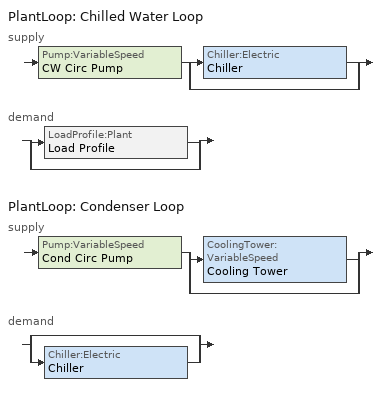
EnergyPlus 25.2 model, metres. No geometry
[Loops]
PlantLoop 'Chilled Water Loop'
 supply: Pump:VariableSpeed 'CW Circ Pump' > split
  | Chiller:Electric 'Chiller'
  | bypass
 demand: split
  | LoadProfile:Plant 'Load Profile'
  | bypass
PlantLoop 'Condenser Loop'
 supply: Pump:VariableSpeed 'Cond Circ Pump' > split
  | CoolingTower:VariableSpeed 'Cooling Tower'
  | bypass
 demand: split
  | bypass
  | Chiller:Electric 'Chiller'
[Building]
Plant Load Profile Example: North Axis {deg}=0; Terrain=Suburbs; Loads Convergence Tolerance Value {W}=0.04; Temperature Convergence Tolerance Value {deltaC}=0.04; Solar Distribution=FullInteriorAndExterior; Maximum Number of Warmup Days=25; Minimum Number of Warmup Days=6
[Site:Location]
CHICAGO_IL_USA_WMO_725300: Latitude {deg}=42; Longitude {deg}=-87.88; Time Zone {hr}=-6; Elevation {m}=190
[SizingPeriod:DesignDay] Day of Month=21; Humidity Condition Type=Wetbulb; Barometric Pressure {Pa}=99063; Rain Indicator=No; Snow Indicator=No; Daylight Saving Time Indicator=No; Solar Model Indicator=ASHRAEClearSky
Name | Month | Day Type | Maximum Dry-Bulb Temperature {C} | Daily Dry-Bulb Temperature Range {deltaC} | Wetbulb or DewPoint at Maximum Dry-Bulb {C} | Wind Speed {m/s} | Wind Direction {deg} | Sky Clearness
CHICAGO Ann Clg 1% Condns DB=>MWB | 7 | SummerDesignDay | 31.5 | 10.7 | 23 | 5.3 | 230 | 1
CHICAGO Ann Htg 99% Condns DB | 1 | WinterDesignDay | -17.3 | 0 | -17.3 | 4.9 | 270 | 0
[PlantLoop] Fluid Type=Water; Maximum Loop Temperature {C}=100; Minimum Loop Temperature {C}=3; Minimum Loop Flow Rate {m3/s}=0; Plant Loop Volume {m3}=autocalculate; Load Distribution Scheme=Optimal
Name | Plant Equipment Operation Scheme | Maximum Loop Flow Rate {m3/s}
Chilled Water Loop | CW Loop Operation | 0.001
Condenser Loop | Tower Loop Operation | 1
[Chiller:Electric]
Chiller: Condenser Type=WaterCooled; Nominal Capacity {W}=200000; Nominal COP {W/W}=2.75; Minimum Part Load Ratio=0.15; Maximum Part Load Ratio=1; Optimum Part Load Ratio=0.65; Design Condenser Inlet Temperature {C}=29.44; Temperature Rise Coefficient=2.682759; Design Chilled Water Outlet Temperature {C}=6.667; Design Chilled Water Flow Rate {m3/s}=0.01; Design Condenser Fluid Flow Rate {m3/s}=0.01; Coefficient 1 of Capacity Ratio Curve=0.944836; Coefficient 2 of Capacity Ratio Curve=-0.0570088; Coefficient 3 of Capacity Ratio Curve=-0.00185486; Coefficient 1 of Power Ratio Curve=1.907846; Coefficient 2 of Power Ratio Curve=-1.20499; Coefficient 3 of Power Ratio Curve=0.263462; Coefficient 1 of Full Load Ratio Curve=0.03303; Coefficient 2 of Full Load Ratio Curve=0.6852; Coefficient 3 of Full Load Ratio Curve=0.2818; Chilled Water Outlet Temperature Lower Limit {C}=5; Chiller Flow Mode=NotModulated
[SetpointManager:Scheduled]
Chilled Water Loop Setpoint Manager: Control Variable=Temperature; Schedule=CW Loop Temp Schedule; Setpoint Node or NodeList=CW Supply Outlet Node
[Pump:VariableSpeed] Fraction of Motor Inefficiencies to Fluid Stream=0; Coefficient 1 of the Part Load Performance Curve=0; Coefficient 2 of the Part Load Performance Curve=1; Coefficient 3 of the Part Load Performance Curve=0; Coefficient 4 of the Part Load Performance Curve=0; Design Minimum Flow Rate {m3/s}=0; Pump Control Type=INTERMITTENT
Name | Design Maximum Flow Rate {m3/s} | Design Pump Head {Pa} | Design Power Consumption {W} | Motor Efficiency
CW Circ Pump | 0.005 | 160000 | 1000 | 0.87
Cond Circ Pump | autosize | 140000 | autosize | 0.9
[LoadProfile:Plant]
Load Profile: Load Schedule=Load Profile Load Schedule; Peak Flow Rate {m3/s}=1; Flow Rate Fraction Schedule=Load Profile Flow Frac Schedule; Plant Loop Fluid Type=Water
[PlantEquipmentOperationSchemes]
Name | Control Scheme 1 | Control Scheme 1 Schedule
CW Loop Operation | CW Loop Cooling Load | Chiller AlwaysOnSchedule
Tower Loop Operation | Tower Load | Tower AlwaysOnSchedule
[PlantEquipmentOperation:CoolingLoad] Load Range 1 Lower Limit {W}=0; Load Range 1 Upper Limit {W}=1000000000
Name | Range 1 Equipment List
CW Loop Cooling Load | Chiller Plant
Tower Load | Tower Plant
[PlantEquipmentList]
Chiller Plant: Chiller
Tower Plant: Cooling Tower
[CoolingTower:VariableSpeed]
Cooling Tower: Model Type=YorkCalcUserDefined; Model Coefficient=YorkCalc Default Tower Model; Design Water Flow Rate {m3/s}=autosize; Design Air Flow Rate {m3/s}=autosize; Design Fan Power {W}=autosize; Fan Power Ratio Function of Air Flow Rate Ratio Curve=CoolingTowerFanRatioCurve; Minimum Air Flow Rate Ratio=0.2; Fraction of Tower Capacity in Free Convection Regime=0.125; Basin Heater Capacity {W/K}=450; Basin Heater Setpoint Temperature {C}=4.5; Evaporation Loss Mode=SaturatedExit; Drift Loss Percent {percent}=0.05; Blowdown Calculation Mode=ConcentrationRatio; Blowdown Concentration Ratio=4
[CoolingTowerPerformance:YorkCalc]
YorkCalc Default Tower Model: Minimum Inlet Air Wet-Bulb Temperature {C}=-34.4; Maximum Inlet Air Wet-Bulb Temperature {C}=26.6667; Minimum Range Temperature {deltaC}=1.1111; Maximum Range Temperature {deltaC}=22.2222; Minimum Approach Temperature {deltaC}=1.1111; Maximum Approach Temperature {deltaC}=40; Minimum Water Flow Rate Ratio=0.5; Maximum Water Flow Rate Ratio=4; Maximum Liquid to Gas Ratio=8; Coefficient 1=-0.359741; Coefficient 2=-0.0550536; Coefficient 3=0.00238504; Coefficient 4=0.173927; Coefficient 5=-0.0248474; Coefficient 6=0.000484302; Coefficient 7=-0.00558985; Coefficient 8=0.000577008; Coefficient 9=-1.34243e-05; Coefficient 10=2.84766; Coefficient 11=-0.121765; Coefficient 12=0.00145992; Coefficient 13=1.68043; Coefficient 14=-0.0166921; Coefficient 15=-0.000719053; Coefficient 16=-0.0254852; Coefficient 17=4.87492e-05; Coefficient 18=2.71923e-05; Coefficient 19=-0.0653766; Coefficient 20=-0.00227817; Coefficient 21=0.000250025; Coefficient 22=-0.0910565; Coefficient 23=0.00318176; Coefficient 24=3.86218e-05; Coefficient 25=-0.00342854; Coefficient 26=8.5659e-06; Coefficient 27=-1.51682e-06
[SetpointManager:FollowOutdoorAirTemperature]
CondenserControl SetpointManager: Control Variable=Temperature; Reference Temperature Type=OutdoorAirWetBulb; Offset Temperature Difference {deltaC}=0; Maximum Setpoint Temperature {C}=80; Minimum Setpoint Temperature {C}=10; Setpoint Node or NodeList=Condenser Supply Outlet Node
[Sizing:Plant]
Condenser Loop: Loop Type=Condenser; Design Loop Exit Temperature {C}=20; Loop Design Temperature Difference {deltaC}=5
[Schedule:Compact]
Load Profile Load Schedule: Through: 04/30, For: AllDays, Until: 01:00, -21653, Until: 02:00, -18598.1, Until: 03:00, -16177.6, Until: 04:00, -15197.6, Until: 05:00, -16624.8, Until: 06:00, -31699.6, Until: 07:00, -44452.5, Until: 08:00, -38124.2, Until: 09:00, -47241.9, Until: 10:00, -43946.3, Until: 11:00, -46386.2, Until: 12:00, -48550.1, Until: 13:00, -51507.5, Until: 14:00, -52831.7, Until: 15:00, -52675.3, Until: 16:00, -49358.5, Until: 17:00, -47538.4, Until: 18:00, -48931.4, Until: 19:00, -51601.1, Until: 20:00, -56680.2, Until: 21:00, -56703.6, Until: 22:00, -43910, Until: 23:00, -31856.9, Until: 24:00, -26217.4, Through: 09/30, For: AllDays, Until: 01:00, -37815.7, Until: 02:00, -34222.9, Until: 03:00, -31791.6, Until: 04:00, -30085.1, Until: 05:00, -31018.8, Until: 06:00, -47315.1, Until: 07:00, -60809, Until: 08:00, -58353.3, Until: 09:00, -73057.3, Until: 10:00, -73595, Until: 11:00, -75811.4, Until: 12:00, -79872, Until: 13:00, -83892.9, Until: 14:00, -86869.4, Until: 15:00, -89138.5, Until: 16:00, -86283, Until: 17:00, -83215, Until: 18:00, -82178.1, Until: 19:00, -85325.9, Until: 20:00, -86953.8, Until: 21:00, -85795.7, Until: 22:00, -70176.8, Until: 23:00, -55495.8, Until: 24:00, -47851.9, Through: 12/31, For: AllDays, Until: 01:00, -22352.4, Until: 02:00, -19202, Until: 03:00, -17113.8, Until: 04:00, -15593.6, Until: 05:00, -15482.3, Until: 06:00, -20749.4, Until: 07:00, -32414, Until: 08:00, -53607.3, Until: 09:00, -56220.1, Until: 10:00, -48395.8, Until: 11:00, -44829.8, Until: 12:00, -46547.6, Until: 13:00, -51398.3, Until: 14:00, -53608.5, Until: 15:00, -53486.9, Until: 16:00, -48168.9, Until: 17:00, -43408.5, Until: 18:00, -48978.5, Until: 19:00, -53400.4, Until: 20:00, -57996.8, Until: 21:00, -56053.2, Until: 22:00, -43900.3, Until: 23:00, -32686.5, Until: 24:00, -27795
CW Loop Temp Schedule: THROUGH: 12/31, FOR: AllDays, UNTIL: 24:00, 7
Chiller AlwaysOnSchedule; Load Profile Flow Frac Schedule; Tower AlwaysOnSchedule: THROUGH: 12/31, FOR: AllDays, UNTIL: 24:00, 1
[Curve:Cubic]
CoolingTowerFanRatioCurve: Coefficient1 Constant=-0.00931516; Coefficient2 x=0.0512334; Coefficient3 x**2=-0.0838365; Coefficient4 x**3=1.04192; Minimum Value of x=0.15; Maximum Value of x=1
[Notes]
This file serves as a template to model Example 1: Simple cooling system
Standard plant configurations with standard controls
Standard condenser loop configurations wiTh standard controls
1.STANDARD PLANT LOOP WITH CHILLER(WATER LOOP)
A PlantLoop model is be used can be used with pumps, connectors and the main components
to model the system
Load profile for the system will be simulated by using pre modelled cooling load for a
generic building situated in Chicago, USA
RECOGNITION OF THE LOOP SYSTEM AND IT'S SYNTAX
The loop that is being simulated corresponds to a supply side loop in the plant loop system
This loop provides Chilled water to the demand side of the plant loop by using
an electic chiller.
Controllers will be used to operate the chiller to satisfy the load profile.
Both the supply and the demand side will be modelled in this section of the template
----------Listing and Modeling all the branches on the supply side of the CW loop----------
Modeling the CW Pump Branch
Modeling the CW Supply Chiller Branch
Modeling the CW Supply Bypass Branch
Modeling the CW Supply Outlet Branch
----------Listing and Modeling all the connectors on the supply side of the CW loop----------
Modeling the splitter
Modeling the mixer
----------Listing and Modeling all the branches on the demand side of the CW loop----------
Listing the cooling demand side branches
Modeling the CW Demand Inlet Branch
Modeling the CW Demand Load Profile Branch
Modeling the CW Demand Side Bypass branch
